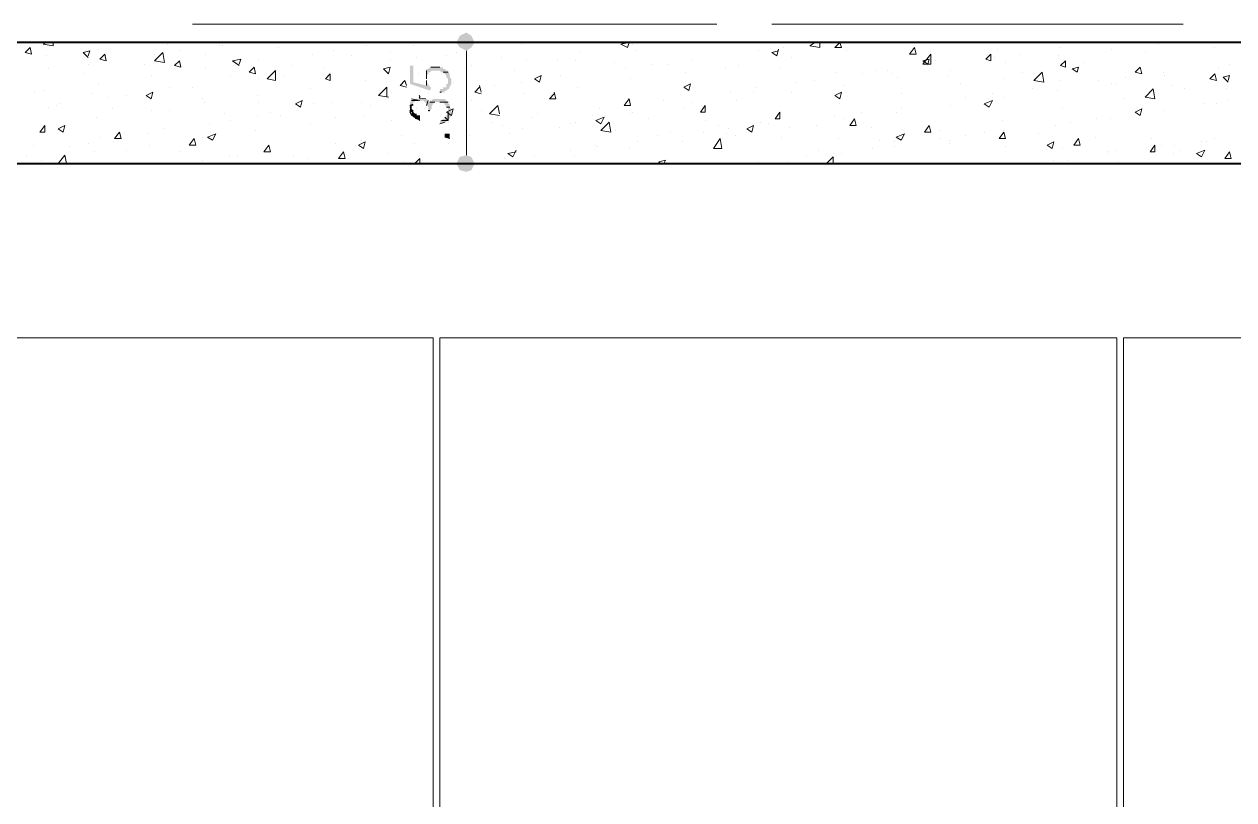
# Model space of a CAD drawing. Header units: millimetres. Extents: x 182 to 575, y -105 to 95.
# Drawn here: x 367.82 to 371.292, y 6.398 to 8.625 of the extents above; entities that cross this region are included whole.
import ezdxf

# ---------------------------------------------------------------- set-up
doc = ezdxf.new("R2010")
doc.units = ezdxf.units.MM
doc.header["$MEASUREMENT"] = 0
doc.layers.add('PDF_Geometry', color=7, linetype='Continuous')
doc.layers.add('PDF_Solid Fills', color=7, linetype='Continuous')

msp = doc.modelspace()

# ---------------------------------------------------------------- hatches: boundary and pattern name
at = {"layer": 'PDF_Solid Fills', "transparency": 33554559}
for points in [[(369.0702383464769, 8.557870237657), (369.0892851983289, 8.548346798503559), (369.1035719443606, 8.557870237657), (369.1130953570589, 8.572156983688757), (369.1035719443606, 8.591203835540597), (369.0892851983289, 8.600727248238996), (369.0702383464769, 8.591203835540597), (369.0607116798103, 8.572156983688757)], [(368.9797609919796, 8.386442168873913), (368.9797609919796, 8.372155422842184), (368.9845243253129, 8.372155422842184), (368.9845243253129, 8.376918756175513), (368.9892844046781, 8.381682089508843), (368.9892844046781, 8.389615211364685), (368.9940477380113, 8.395965608027353), (368.9940477380113, 8.399141501778786), (368.9988078438315, 8.40072891490567), (369.0226180025616, 8.40072891490567), (369.027381335895, 8.395965608027353), (369.027381335895, 8.39120550220727), (369.03214141526, 8.39120550220727), (369.03214141526, 8.386442168873913), (369.0369047485933, 8.381682089508843), (369.0369047485933, 8.367395343477085), (369.03214141526, 8.362632010143756), (369.03214141526, 8.357871904323673), (369.027381335895, 8.357871904323673), (369.027381335895, 8.353108597445356), (369.0226180025616, 8.353108597445356), (369.0178546692282, 8.348348491625245), (369.0130945898633, 8.348348491625245), (369.0130945898633, 8.338825078926817), (369.0226180025616, 8.338825078926817), (369.025793919834, 8.341998826639895), (369.03214141526, 8.343585158291916), (369.03214141526, 8.3464432884862), (369.0369047485933, 8.348348491625245), (369.0464281612917, 8.362632010143756), (369.0464281612917, 8.381682089508843), (369.0416648544135, 8.386442168873913), (369.0416648544135, 8.395965608027353), (369.0369047485933, 8.395965608027353), (369.0369047485933, 8.40072891490567), (369.03214141526, 8.405489020725781), (369.027381335895, 8.41025235405911), (368.9940477380113, 8.41025235405911), (368.9892844046781, 8.405489020725781), (368.9845243253129, 8.405489020725781), (368.9845243253129, 8.40072891490567), (368.9797609919796, 8.40072891490567), (368.9797609919796, 8.405489020725781), (368.9749976586463, 8.41025235405911), (368.9321406480643, 8.41025235405911), (368.9321406480643, 8.405489020725781), (368.9273805422441, 8.40072891490567), (368.9273805422441, 8.39120550220727), (368.9369039813976, 8.395965608027353), (368.9369039813976, 8.40072891490567), (368.9416640607626, 8.40072891490567), (368.9416640607626, 8.405489020725781), (368.9654742459478, 8.405489020725781), (368.9702375792812, 8.40072891490567), (368.9749976586463, 8.395965608027353), (368.9749976586463, 8.39120550220727)], [(368.9321406480643, 8.362632010143756), (368.9369039813976, 8.357871904323673), (368.9416640607626, 8.355491864641124), (368.9416640607626, 8.353108597445356), (368.9559508067944, 8.348348491625245), (368.9559508067944, 8.362632010143756), (368.9464273940961, 8.362632010143756), (368.9464273940961, 8.367395343477085), (368.9416640607626, 8.367395343477085), (368.9369039813976, 8.372155422842184), (368.9369039813976, 8.376918756175513), (368.9321406480643, 8.381682089508843), (368.9321406480643, 8.367395343477085), (368.9305539461243, 8.368982036598794), (368.9273805422441, 8.381682089508843), (368.9273805422441, 8.372155422842184)], [(369.027381335895, 8.30072814770989), (369.0416648544135, 8.295964814376589), (369.0416648544135, 8.310251560408318), (369.027381335895, 8.310251560408318)], [(369.0702383464769, 8.205490713847468), (369.0892851983289, 8.200727380514138), (369.1035719443606, 8.205490713847468), (369.1130953570589, 8.224537539244295), (369.1035719443606, 8.243584391096135), (369.0892851983289, 8.248347724429465), (369.0702383464769, 8.243584391096135), (369.0607116798103, 8.224537539244295)]]:
    msp.add_hatch(color=256, dxfattribs=at).paths.add_polyline_path(points)
h = msp.add_hatch(color=256, dxfattribs=at)
h.paths.add_polyline_path([(368.9797609919796, 8.453109364641136), (368.9749976586463, 8.457872697974437), (368.9749976586463, 8.448346031307779), (368.9369039813976, 8.457872697974437), (368.9369039813976, 8.505489787921533), (368.9273805422441, 8.505489787921533), (368.9273805422441, 8.453109364641136), (368.9845243253129, 8.43406251278924), (368.9892844046781, 8.443585951942708), (368.9845243253129, 8.443585951942708), (368.9845243253129, 8.448346031307779), (368.9797609919796, 8.448346031307779)])
h.paths.add_polyline_path([(369.0130945898633, 8.429299179455938), (369.027381335895, 8.429299179455938), (369.027381335895, 8.43287208634095), (369.03214141526, 8.43406251278924), (369.0369047485933, 8.438822618609379), (369.0416648544135, 8.443585951942708), (369.0416648544135, 8.445963590558165), (369.0464281612917, 8.453109364641136), (369.0464281612917, 8.467396110672865), (369.0416648544135, 8.472156216492976), (369.0416648544135, 8.481679629191376), (369.0369047485933, 8.486442962524706), (369.0369047485933, 8.491203041889804), (369.03214141526, 8.491203041889804), (369.027381335895, 8.495966375223134), (369.0226180025616, 8.495966375223134), (369.0226180025616, 8.500729708556463), (368.9845243253129, 8.500729708556463), (368.9797609919796, 8.495966375223134), (368.9749976586463, 8.495966375223134), (368.9749976586463, 8.476919523371294), (368.9797609919796, 8.481679629191376), (368.9797609919796, 8.486442962524706), (368.9845243253129, 8.486442962524706), (368.9892844046781, 8.491203041889804), (369.0130945898633, 8.491203041889804), (369.0178546692282, 8.486442962524706), (369.0226180025616, 8.486442962524706), (369.027381335895, 8.481679629191376), (369.03214141526, 8.476919523371294), (369.03214141526, 8.472156216492976), (369.0369047485933, 8.467396110672865), (369.0369047485933, 8.453109364641136), (369.03214141526, 8.453109364641136), (369.03214141526, 8.443585951942708), (369.0226180025616, 8.443585951942708), (369.0226180025616, 8.438822618609379), (369.0130945898633, 8.438822618609379)])
h = msp.add_hatch(color=256, dxfattribs=at)
h.paths.add_polyline_path([(368.9654742459478, 8.472156216492976), (368.9654742459478, 8.467396110672865), (368.9654742459478, 8.472156216492976)], flags=0)
h.paths.add_polyline_path([(368.9654742459478, 8.462632777339536), (368.9654742459478, 8.476919523371294), (368.9654742459478, 8.462632777339536)], flags=0)
h.paths.add_polyline_path([(368.9702375792812, 8.481679629191376), (368.9702375792812, 8.457872697974437), (368.9702375792812, 8.481679629191376)], flags=0)
h.paths.add_polyline_path([(368.9702375792812, 8.457872697974437), (368.9702375792812, 8.481679629191376), (368.9702375792812, 8.457872697974437)], flags=0)
h = msp.add_hatch(color=256, dxfattribs=at)
h.paths.add_polyline_path([(368.9797609919796, 8.495966375223134), (369.027381335895, 8.495966375223134), (368.9797609919796, 8.495966375223134)], flags=0)
h.paths.add_polyline_path([(369.027381335895, 8.495966375223134), (368.9797609919796, 8.495966375223134), (369.027381335895, 8.495966375223134)], flags=0)
h.paths.add_polyline_path([(368.9749976586463, 8.495966375223134), (369.03214141526, 8.491203041889804), (368.9749976586463, 8.495966375223134)], flags=0)

# ---------------------------------------------------------------- linework, layer by layer
at = {"layer": 'PDF_Geometry', "lineweight": 13}
for points in [[(369.8083309919797, 8.624537406969154), (368.3035689549425, 8.624537406969154)], [(369.9654755422442, 8.624537406969154), (371.1464282935668, 8.624537406969154)], [(369.0892851983289, 8.248347724429465), (369.0892851983289, 8.27215788315965), (369.0892851983289, 8.524536639773402), (369.0892851983289, 8.548346798503559)], [(368.9749976586463, 8.476919523371294), (368.9749976586463, 8.491203041889804), (368.9749976586463, 8.476919523371294)], [(369.0011894972706, 8.500729708556463), (368.9988094443606, 8.500729708556463), (369.0035711639372, 8.500729708556463), (368.9869043649954, 8.500729708556463)], [(369.0130945898633, 8.500729708556463), (368.9892844046781, 8.500729708556463), (369.0130945898633, 8.500729708556463)], [(368.9940477380113, 8.500729708556463), (369.0083312565298, 8.500729708556463), (368.9940477380113, 8.500729708556463)], [(369.0226180025616, 8.486442962524706), (369.0369047485933, 8.486442962524706), (369.0226180025616, 8.486442962524706)], [(369.0369047485933, 8.486442962524706), (369.0226180025616, 8.486442962524706), (369.0369047485933, 8.486442962524706)], [(368.9559508067944, 8.405489020725781), (368.9321406480643, 8.41025235405911), (368.9559508067944, 8.405489020725781)], [(368.9321406480643, 8.405489020725781), (368.9511907274293, 8.405489020725781), (368.9321406480643, 8.405489020725781)], [(368.953570767112, 8.41977576675751), (368.9559524337785, 8.41739410009086), (368.9559508200219, 8.41501243342421), (368.9559508200219, 8.41501243342421), (368.9535707803394, 8.412632393741632), (368.9726176189637, 8.41025235405911)], [(368.9749976586463, 8.39120550220727), (368.9797609919796, 8.405489020725781), (368.9749976586463, 8.39120550220727)], [(368.9273805422441, 8.39120550220727), (368.9321406480643, 8.39120550220727), (368.9273805422441, 8.39120550220727)], [(368.9321406480643, 8.386442168873913), (368.9273805422441, 8.386442168873913), (368.9321406480643, 8.386442168873913)], [(368.9845243253129, 8.376918756175513), (368.9797609919796, 8.376918756175513), (368.9845243253129, 8.376918756175513)], [(369.0369047485933, 8.40072891490567), (369.0130945898633, 8.40072891490567), (369.0369047485933, 8.40072891490567)], [(369.0130945898633, 8.40072891490567), (369.0369047485933, 8.40072891490567), (369.0130945898633, 8.40072891490567)], [(369.03214141526, 8.386442168873913), (369.0416648544135, 8.386442168873913), (369.03214141526, 8.386442168873913)], [(369.0369047485933, 8.348348491625245), (369.0178546692282, 8.348348491625245), (369.0369047485933, 8.348348491625245)], [(369.0416648544135, 8.295964814376589), (369.027381335895, 8.30072814770989), (369.0416648544135, 8.295964814376589)], [(364.8702380819267, 8.224537539244295), (377.3178576586463, 8.224537539244295)]]:
    msp.add_lwpolyline(points, dxfattribs=at)
at = {"layer": 'PDF_Geometry', "lineweight": 40}
for points in [[(377.1178560977997, 8.224537539244295), (377.5702364152601, 8.224537539244295), (377.5702364152601, 8.572156983688757), (364.8464279231966, 8.572156983688757), (364.4702382142018, 8.572156983688757), (364.4702382142018, 8.224537539244295), (364.8464279231966, 8.224537539244295), (364.9178551983288, 8.224537539244295)], [(365.6464276586462, 8.224537539244295), (376.3940469708156, 8.224537539244295)]]:
    msp.add_lwpolyline(points, dxfattribs=at)
at = {"layer": 'PDF_Geometry', "lineweight": 0}
for points in [[(367.8369051454188, 8.557870237657), (367.8416652247838, 8.53882338580513), (367.822618399387, 8.54358671913846)], [(368.2226182671118, 8.515013227074974), (368.1940480025617, 8.51977653395329), (368.2178549337785, 8.54358671913846)], [(369.5559522353659, 8.572156983688757), (369.5511889020325, 8.557870237657), (369.5321420766356, 8.567393650355399)], [(370.1607137697574, 8.572156983688757), (370.1654738491225, 8.557870237657), (370.1464269972706, 8.557870237657)], [(370.3749988226674, 8.557870237657), (370.3797621560008, 8.53882338580513), (370.3607120766357, 8.53882338580513)], [(368.0511901983288, 8.53882338580513), (368.055950304149, 8.51977653395329), (368.0369034522971, 8.524536639773402)], [(368.2654752776939, 8.51977653395329), (368.2702386110273, 8.500729708556463), (368.2511885316621, 8.505489787921533)], [(370.4226191665828, 8.510253121254891), (370.3988090078526, 8.510253121254891), (370.4226191665828, 8.53882338580513)], [(370.4178558332495, 8.524536639773402), (370.4130957538844, 8.510253121254891), (370.3988090078526, 8.51977653395329)], [(370.5940472089108, 8.53882338580513), (370.5940472089108, 8.51977653395329), (370.579760462879, 8.524536639773402)], [(370.8083322882759, 8.51977653395329), (370.8083322882759, 8.500729708556463), (370.7940455422441, 8.505489787921533)], [(368.4797603306039, 8.500729708556463), (368.4845236639374, 8.481679629191376), (368.4654735845721, 8.486442962524706)], [(368.5416641930377, 8.462632777339536), (368.5178572618208, 8.467396110672865), (368.5416641930377, 8.491203041889804)], [(368.6988087433023, 8.481679629191376), (368.6988087433023, 8.462632777339536), (368.6845219972706, 8.467396110672865)], [(368.8702367856305, 8.500729708556463), (368.8654767062653, 8.481679629191376), (368.8511899602336, 8.495966375223134)], [(369.3035702512389, 8.476919523371294), (369.2988069179055, 8.457872697974437), (369.284523399387, 8.467396110672865)], [(370.7464284258421, 8.457872697974437), (370.7178549337785, 8.462632777339536), (370.7416650925087, 8.486442962524706)], [(370.8464259655245, 8.500729708556463), (370.8416658861595, 8.486442962524706), (370.8273791401278, 8.495966375223134)], [(371.022617367641, 8.500729708556463), (371.0273806745192, 8.481679629191376), (371.0083338491224, 8.486442962524706)], [(371.236902420551, 8.481679629191376), (371.2416657538844, 8.462632777339536), (371.2226189020325, 8.467396110672865)], [(369.732140383514, 8.453109364641136), (369.7273803041489, 8.43406251278924), (369.7130935581172, 8.443585951942708)], [(371.065474378223, 8.41025235405911), (371.0369041136728, 8.41501243342421), (371.0607142724029, 8.438822618609379)], [(368.1892846692283, 8.429299179455938), (368.1845213358949, 8.41025235405911), (368.1702378173763, 8.41977576675751)], [(368.6178548015034, 8.405489020725781), (368.6130947221384, 8.386442168873913), (368.5988079496516, 8.395965608027353)], [(369.5559522353659, 8.41025235405911), (369.5607123411859, 8.39120550220727), (369.5416654893342, 8.39120550220727)], [(370.1654738491225, 8.429299179455938), (370.1607137697574, 8.41025235405911), (370.1464269972706, 8.41977576675751)], [(370.5988073147309, 8.405489020725781), (370.5892839020325, 8.386442168873913), (370.5750003835141, 8.395965608027353)], [(369.0511882671119, 8.381682089508843), (369.0464281612917, 8.362632010143756), (369.03214141526, 8.372155422842184)], [(369.774997394096, 8.39120550220727), (369.774997394096, 8.372155422842184), (369.7607138755775, 8.372155422842184)], [(369.9892857009743, 8.372155422842184), (369.9892857009743, 8.353108597445356), (369.9749989549425, 8.353108597445356)], [(371.0273806745192, 8.381682089508843), (371.022617367641, 8.362632010143756), (371.0083338491224, 8.372155422842184)], [(367.8797621560008, 8.334061745593516), (367.8797621560008, 8.315014893741619), (367.865475409969, 8.315014893741619)], [(367.9369026851012, 8.334061745593516), (367.9321425792812, 8.315014893741619), (367.9178558332495, 8.324538332895088)], [(369.4845217327203, 8.357871904323673), (369.474998320022, 8.338825078926817), (369.4607148015034, 8.348348491625245)], [(369.5035718120855, 8.315014893741619), (369.474998320022, 8.319774999561758), (369.498808478752, 8.343585158291916)], [(369.9130950925087, 8.334061745593516), (369.9083317591753, 8.315014893741619), (369.8940450131436, 8.324538332895088)], [(370.2035707803394, 8.353108597445356), (370.2083308597045, 8.334061745593516), (370.1892840343077, 8.334061745593516)], [(370.4178558332495, 8.334061745593516), (370.4226191665828, 8.315014893741619), (370.4035690872178, 8.315014893741619)], [(368.0940472089108, 8.315014893741619), (368.0988073147309, 8.295964814376589), (368.079760462879, 8.295964814376589)], [(368.3702361507097, 8.310251560408318), (368.3607127115563, 8.29120473501149), (368.3464259655245, 8.30072814770989)], [(370.3464285581172, 8.310251560408318), (370.3369051454188, 8.29120473501149), (370.322618399387, 8.30072814770989)], [(370.6321409126144, 8.315014893741619), (370.6369042459479, 8.295964814376589), (370.6178573940959, 8.295964814376589)], [(368.3083322882759, 8.295964814376589), (368.3130956216092, 8.276917988979733), (368.2940455422441, 8.276917988979733)], [(368.522617367641, 8.276917988979733), (368.5273806745192, 8.257871137127893), (368.5083338491224, 8.257871137127893)], [(368.7988095104981, 8.286441401678161), (368.7940461771648, 8.267394549826292), (368.779759431133, 8.276917988979733)], [(369.8226177380114, 8.267394549826292), (369.7988075792812, 8.267394549826292), (369.8178576586463, 8.295964814376589)], [(370.7749986903923, 8.286441401678161), (370.7702386110273, 8.267394549826292), (370.7559518649955, 8.276917988979733)], [(370.8464259655245, 8.295964814376589), (370.8511892988579, 8.276917988979733), (370.832142447006, 8.276917988979733)], [(371.065474378223, 8.276917988979733), (371.065474378223, 8.257871137127893), (371.0511908597045, 8.257871137127893)], [(371.2083321560008, 8.262634470461222), (371.1988087433023, 8.243584391096135), (371.1845219972706, 8.253107803794563)], [(368.736902420551, 8.257871137127893), (368.7416657538844, 8.238824285276053), (368.7226189020325, 8.238824285276053)], [(371.279759431133, 8.257871137127893), (371.2845227644664, 8.238824285276053), (371.2654759126144, 8.238824285276053)]]:
    msp.add_lwpolyline(points, close=True, dxfattribs=at)
for points in [[(367.9035690872178, 8.572156983688757), (367.9035690872178, 8.562633570990329), (367.8749988226674, 8.567393650355399), (367.8845222353658, 8.572156983688757)], [(368.0035698544134, 8.529299973106731), (367.9892831083816, 8.54358671913846), (368.0083331877469, 8.548346798503559), (368.0035698544134, 8.534060052471801)], [(368.032143372932, 8.55311013183686), (368.032143372932, 8.55311013183686)], [(368.2321416798103, 8.567393650355399), (368.2321416798103, 8.567393650355399)], [(368.2702386110273, 8.548346798503559), (368.2702386110273, 8.548346798503559)], [(368.3797595634082, 8.562633570990329), (368.3797595634082, 8.562633570990329)], [(368.3892862300748, 8.562633570990329), (368.3892862300748, 8.562633570990329)], [(368.5130939284876, 8.572156983688757), (368.5130939284876, 8.572156983688757)], [(368.5511908597045, 8.557870237657), (368.5511908597045, 8.557870237657)], [(368.7083321560008, 8.548346798503559), (368.7083321560008, 8.548346798503559)], [(368.8035696163183, 8.562633570990329), (368.8035696163183, 8.562633570990329)], [(368.8702367856305, 8.54358671913846), (368.8702367856305, 8.54358671913846)], [(368.9369039813976, 8.562633570990329), (368.9369039813976, 8.562633570990329)], [(369.0607116798103, 8.54358671913846), (369.0607116798103, 8.54358671913846)], [(369.2464264946251, 8.567393650355399), (369.2464264946251, 8.567393650355399)], [(369.413094457588, 8.54358671913846), (369.413094457588, 8.54358671913846)], [(369.5654756745193, 8.567393650355399), (369.5654756745193, 8.567393650355399)], [(369.5749990872176, 8.548346798503559), (369.5749990872176, 8.548346798503559)], [(369.9273786110273, 8.548346798503559), (369.9273786110273, 8.548346798503559)], [(369.9845223676409, 8.55311013183686), (369.979762288276, 8.534060052471801), (369.9654755422442, 8.54358671913846), (369.9845223676409, 8.548346798503559)], [(369.9988091136727, 8.557870237657), (369.9988091136727, 8.557870237657)], [(370.1035699866885, 8.572156983688757), (370.1035699866885, 8.557870237657), (370.0749997221383, 8.562633570990329), (370.0892832406568, 8.572156983688757)], [(370.1797605951542, 8.548346798503559), (370.1797605951542, 8.548346798503559)], [(370.3273784787521, 8.572156983688757), (370.3273784787521, 8.572156983688757)], [(370.6130940607627, 8.55311013183686), (370.6130940607627, 8.55311013183686)], [(370.7940455422441, 8.557870237657), (370.7940455422441, 8.557870237657)], [(370.9130931612917, 8.572156983688757), (370.9130931612917, 8.572156983688757)], [(370.9416666533552, 8.55311013183686), (370.9416666533552, 8.55311013183686)], [(371.0369041136728, 8.54358671913846), (371.0369041136728, 8.54358671913846)], [(371.0749977909214, 8.567393650355399), (371.0749977909214, 8.567393650355399)], [(371.236902420551, 8.557870237657), (371.236902420551, 8.557870237657)], [(367.8845222353658, 8.534060052471801), (367.8845222353658, 8.534060052471801)], [(368.0035698544134, 8.510253121254891), (368.0035698544134, 8.510253121254891)], [(368.1654745104981, 8.510253121254891), (368.1654745104981, 8.510253121254891)], [(368.1940480025617, 8.53882338580513), (368.1940480025617, 8.53882338580513)], [(368.3416658861595, 8.53882338580513), (368.3416658861595, 8.53882338580513)], [(368.4369033200219, 8.505489787921533), (368.4178564946251, 8.51977653395329), (368.4416666533552, 8.524536639773402), (368.4369033200219, 8.510253121254891)], [(368.4940471030907, 8.51977653395329), (368.4940471030907, 8.51977653395329)], [(368.5892845369532, 8.505489787921533), (368.5892845369532, 8.505489787921533)], [(368.6464282935668, 8.53882338580513), (368.6464282935668, 8.53882338580513)], [(368.7607126057362, 8.534060052471801), (368.7607126057362, 8.534060052471801)], [(368.8702367856305, 8.51977653395329), (368.8702367856305, 8.51977653395329)], [(368.9464273940961, 8.529299973106731), (368.9464273940961, 8.529299973106731)], [(369.03214141526, 8.534060052471801), (369.03214141526, 8.534060052471801)], [(369.1035719443606, 8.505489787921533), (369.1035719443606, 8.505489787921533)], [(369.1892859655245, 8.529299973106731), (369.1892859655245, 8.529299973106731)], [(369.2607132406569, 8.524536639773402), (369.2607132406569, 8.524536639773402)], [(369.3511905951542, 8.524536639773402), (369.3511905951542, 8.524536639773402)], [(369.4035710184346, 8.51977653395329), (369.4035710184346, 8.51977653395329)], [(369.5130952247838, 8.515013227074974), (369.5130952247838, 8.515013227074974)], [(369.6226194311331, 8.510253121254891), (369.6226194311331, 8.510253121254891)], [(369.6702365210801, 8.510253121254891), (369.6702365210801, 8.510253121254891)], [(369.7369037168473, 8.524536639773402), (369.7369037168473, 8.524536639773402)], [(369.8702380819267, 8.505489787921533), (369.8702380819267, 8.505489787921533)], [(370.0226192988579, 8.529299973106731), (370.0226192988579, 8.529299973106731)], [(370.4130957538844, 8.505489787921533), (370.4130957538844, 8.505489787921533)], [(370.4369026851012, 8.51977653395329), (370.4369026851012, 8.51977653395329)], [(370.6035706480642, 8.529299973106731), (370.6035706480642, 8.529299973106731)], [(370.6369042459479, 8.515013227074974), (370.6369042459479, 8.515013227074974)], [(370.6797612565299, 8.53882338580513), (370.6797612565299, 8.53882338580513)], [(370.7892854364241, 8.534060052471801), (370.7892854364241, 8.534060052471801)], [(370.8607127115563, 8.515013227074974), (370.8607127115563, 8.515013227074974)], [(371.279759431133, 8.510253121254891), (371.279759431133, 8.510253121254891)], [(367.8892855686992, 8.495966375223134), (367.8892855686992, 8.495966375223134)], [(367.9892831083816, 8.481679629191376), (367.9892831083816, 8.481679629191376)], [(368.1845213358949, 8.476919523371294), (368.1845213358949, 8.476919523371294)], [(368.3416658861595, 8.500729708556463), (368.3416658861595, 8.500729708556463)], [(368.4130931612917, 8.476919523371294), (368.4130931612917, 8.476919523371294)], [(368.565474378223, 8.476919523371294), (368.565474378223, 8.476919523371294)], [(368.6797618914505, 8.495966375223134), (368.6797618914505, 8.495966375223134)], [(368.9511907274293, 8.481679629191376), (368.9511907274293, 8.481679629191376)], [(369.2273796427733, 8.491203041889804), (369.2273796427733, 8.491203041889804)], [(369.3607140078526, 8.476919523371294), (369.3607140078526, 8.476919523371294)], [(369.5464288226674, 8.500729708556463), (369.5464288226674, 8.500729708556463)], [(369.7178568649954, 8.486442962524706), (369.7178568649954, 8.486442962524706)], [(369.8321411771648, 8.500729708556463), (369.8321411771648, 8.500729708556463)], [(369.9892857009743, 8.495966375223134), (369.9892857009743, 8.495966375223134)], [(370.151190330604, 8.486442962524706), (370.151190330604, 8.486442962524706)], [(370.2273809390696, 8.481679629191376), (370.2273809390696, 8.481679629191376)], [(370.2654746163182, 8.491203041889804), (370.2654746163182, 8.491203041889804)], [(370.2988082142019, 8.491203041889804), (370.2988082142019, 8.491203041889804)], [(370.3130949602336, 8.481679629191376), (370.3130949602336, 8.481679629191376)], [(370.3273784787521, 8.472156216492976), (370.3273784787521, 8.472156216492976)], [(370.470236282985, 8.476919523371294), (370.470236282985, 8.476919523371294)], [(370.4797596956834, 8.491203041889804), (370.4797596956834, 8.491203041889804)], [(370.6845213358949, 8.486442962524706), (370.6845213358949, 8.486442962524706)], [(370.9797603306039, 8.472156216492976), (370.9797603306039, 8.472156216492976)], [(371.0892845369532, 8.486442962524706), (371.0892845369532, 8.486442962524706)], [(371.0940478702864, 8.476919523371294), (371.0940478702864, 8.476919523371294)], [(371.2464290872177, 8.495966375223134), (371.2464290872177, 8.495966375223134)], [(371.274999351768, 8.457872697974437), (371.2607126057362, 8.472156216492976), (371.279759431133, 8.476919523371294), (371.274999351768, 8.462632777339536)], [(368.032143372932, 8.453109364641136), (368.032143372932, 8.453109364641136)], [(368.2369050131435, 8.443585951942708), (368.2369050131435, 8.443585951942708)], [(368.3035689549425, 8.443585951942708), (368.3035689549425, 8.443585951942708)], [(368.4940471030907, 8.467396110672865), (368.4940471030907, 8.467396110672865)], [(368.6416649866886, 8.438822618609379), (368.6416649866886, 8.438822618609379)], [(368.7988095104981, 8.462632777339536), (368.7988095104981, 8.462632777339536)], [(368.8654767062653, 8.41501243342421), (368.8369031877468, 8.41977576675751), (368.860713372932, 8.443585951942708), (368.860713372932, 8.41501243342421)], [(368.9178571295457, 8.443585951942708), (368.8988070501806, 8.448346031307779), (368.9130937962124, 8.462632777339536), (368.9178571295457, 8.448346031307779)], [(369.0511882671119, 8.457872697974437), (369.0511882671119, 8.457872697974437)], [(369.1321422089109, 8.42453910009084), (369.1130953570589, 8.429299179455938), (369.1273788755775, 8.443585951942708)], [(369.1321422089109, 8.429299179455938), (369.1273788755775, 8.448346031307779)], [(369.1702358861595, 8.448346031307779), (369.1702358861595, 8.448346031307779)], [(369.2464264946251, 8.457872697974437), (369.2464264946251, 8.457872697974437)], [(369.4083311242548, 8.443585951942708), (369.4083311242548, 8.443585951942708)], [(369.5607123411859, 8.467396110672865), (369.5607123411859, 8.467396110672865)], [(369.9226185316621, 8.443585951942708), (369.9226185316621, 8.443585951942708)], [(370.0369028173764, 8.457872697974437), (370.0369028173764, 8.457872697974437)], [(370.0892832406568, 8.462632777339536), (370.0892832406568, 8.462632777339536)], [(370.1750005157892, 8.448346031307779), (370.1750005157892, 8.448346031307779)], [(370.5083331877469, 8.453109364641136), (370.5083331877469, 8.453109364641136)], [(370.6321409126144, 8.467396110672865), (370.6321409126144, 8.467396110672865)], [(370.7130948279585, 8.438822618609379), (370.7130948279585, 8.438822618609379)], [(370.7940455422441, 8.462632777339536), (370.7940455422441, 8.462632777339536)], [(370.9035697485933, 8.462632777339536), (370.9035697485933, 8.462632777339536)], [(370.9416666533552, 8.453109364641136), (370.9416666533552, 8.453109364641136)], [(370.9511900660536, 8.453109364641136), (370.9511900660536, 8.453109364641136)], [(371.1130947221384, 8.448346031307779), (371.1130947221384, 8.448346031307779)], [(371.151188399387, 8.438822618609379), (371.151188399387, 8.438822618609379)], [(371.2702360184346, 8.438822618609379), (371.2702360184346, 8.438822618609379)], [(367.8511886639374, 8.429299179455938), (367.8511886639374, 8.429299179455938)], [(367.8797621560008, 8.43406251278924), (367.8797621560008, 8.43406251278924)], [(368.0130932935668, 8.42453910009084), (368.0130932935668, 8.42453910009084)], [(368.0607136374823, 8.41501243342421), (368.0607136374823, 8.41501243342421)], [(368.1130940607627, 8.41977576675751), (368.1130940607627, 8.41977576675751)], [(368.1702378173763, 8.41501243342421), (368.1702378173763, 8.41501243342421)], [(368.1892846692283, 8.429299179455938), (368.1892846692283, 8.429299179455938)], [(368.332142447006, 8.41025235405911), (368.332142447006, 8.41025235405911)], [(368.4892837697573, 8.41977576675751), (368.4892837697573, 8.41977576675751)], [(368.8654767062653, 8.41025235405911), (368.8654767062653, 8.41025235405911)], [(368.8750001189637, 8.429299179455938), (368.8750001189637, 8.429299179455938)], [(368.9797609919796, 8.42453910009084), (368.9797609919796, 8.42453910009084)], [(369.1035719443606, 8.405489020725781), (369.1035719443606, 8.405489020725781)], [(369.2559499073235, 8.42453910009084), (369.2559499073235, 8.42453910009084)], [(369.3416671824558, 8.429299179455938), (369.346427261821, 8.41025235405911), (369.3273804364241, 8.41025235405911), (369.3416671824558, 8.42453910009084)], [(369.6559497750484, 8.405489020725781), (369.6559497750484, 8.405489020725781)], [(369.8464279231965, 8.429299179455938), (369.8464279231965, 8.429299179455938)], [(369.8654747485933, 8.405489020725781), (369.8654747485933, 8.405489020725781)], [(369.9130950925087, 8.429299179455938), (369.9130950925087, 8.429299179455938)], [(370.0226192988579, 8.429299179455938), (370.0226192988579, 8.429299179455938)], [(370.3369051454188, 8.42453910009084), (370.3369051454188, 8.42453910009084)], [(370.5226167062654, 8.41501243342421), (370.5226167062654, 8.41501243342421)], [(370.5988073147309, 8.42453910009084), (370.5988073147309, 8.42453910009084)], [(370.6321409126144, 8.41501243342421), (370.6321409126144, 8.41501243342421)], [(370.7845221295457, 8.43406251278924), (370.7845221295457, 8.43406251278924)], [(370.9750002512388, 8.41025235405911), (370.9750002512388, 8.41025235405911)], [(371.274999351768, 8.405489020725781), (371.274999351768, 8.405489020725781)], [(367.8892855686992, 8.386442168873913), (367.8892855686992, 8.386442168873913)], [(367.9130957538844, 8.39120550220727), (367.9130957538844, 8.39120550220727)], [(367.9226191665828, 8.395965608027353), (367.9226191665828, 8.395965608027353)], [(368.0750003835141, 8.381682089508843), (368.0750003835141, 8.381682089508843)], [(368.1845213358949, 8.376918756175513), (368.1845213358949, 8.376918756175513)], [(368.2369050131435, 8.376918756175513), (368.2369050131435, 8.376918756175513)], [(368.3369025528261, 8.40072891490567), (368.3369025528261, 8.40072891490567)], [(368.39404630944, 8.367395343477085), (368.39404630944, 8.367395343477085)], [(368.4940471030907, 8.40072891490567), (368.4940471030907, 8.40072891490567)], [(368.5273806745192, 8.372155422842184), (368.5273806745192, 8.372155422842184)], [(368.6035712829849, 8.376918756175513), (368.6035712829849, 8.376918756175513)], [(368.651188399387, 8.395965608027353), (368.651188399387, 8.395965608027353)], [(368.7035688226674, 8.40072891490567), (368.7035688226674, 8.40072891490567)], [(368.7892860977997, 8.40072891490567), (368.7892860977997, 8.40072891490567)], [(368.8130930290166, 8.39120550220727), (368.8130930290166, 8.39120550220727)], [(368.9464273940961, 8.381682089508843), (368.9464273940961, 8.381682089508843)], [(368.9702375792812, 8.381682089508843), (368.9702375792812, 8.381682089508843)], [(369.1321422089109, 8.376918756175513), (369.1321422089109, 8.376918756175513)], [(369.1845226321913, 8.362632010143756), (369.155952367641, 8.367395343477085), (369.1797592988579, 8.39120550220727), (369.1845226321913, 8.367395343477085)], [(369.2940468385405, 8.367395343477085), (369.2940468385405, 8.367395343477085)], [(369.4702382142018, 8.381682089508843), (369.4702382142018, 8.381682089508843)], [(369.5416654893342, 8.39120550220727), (369.5416654893342, 8.39120550220727)], [(369.5607123411859, 8.367395343477085), (369.5607123411859, 8.367395343477085)], [(369.5654756745193, 8.372155422842184), (369.5654756745193, 8.372155422842184)], [(369.7130935581172, 8.386442168873913), (369.7130935581172, 8.386442168873913)], [(369.7369037168473, 8.40072891490567), (369.7369037168473, 8.40072891490567)], [(369.9845223676409, 8.367395343477085), (369.9845223676409, 8.367395343477085)], [(370.1607137697574, 8.395965608027353), (370.1607137697574, 8.395965608027353)], [(370.2226176057362, 8.372155422842184), (370.2226176057362, 8.372155422842184)], [(370.322618399387, 8.372155422842184), (370.322618399387, 8.372155422842184)], [(370.3369051454188, 8.386442168873913), (370.3369051454188, 8.386442168873913)], [(370.4797596956834, 8.39120550220727), (370.4797596956834, 8.39120550220727)], [(370.7988088755775, 8.381682089508843), (370.7988088755775, 8.381682089508843)], [(371.0130939284876, 8.367395343477085), (371.0130939284876, 8.367395343477085)], [(371.0892845369532, 8.376918756175513), (371.0892845369532, 8.376918756175513)], [(371.2035688226674, 8.395965608027353), (371.2035688226674, 8.395965608027353)], [(371.2416657538844, 8.395965608027353), (371.2416657538844, 8.395965608027353)], [(367.8749988226674, 8.334061745593516), (367.8749988226674, 8.334061745593516)], [(368.0273800395986, 8.357871904323673), (368.0273800395986, 8.357871904323673)], [(368.3511892988579, 8.338825078926817), (368.3511892988579, 8.338825078926817)], [(368.4130931612917, 8.348348491625245), (368.4130931612917, 8.348348491625245)], [(368.4892837697573, 8.362632010143756), (368.4892837697573, 8.362632010143756)], [(368.5559509390695, 8.362632010143756), (368.5559509390695, 8.362632010143756)], [(368.6416649866886, 8.338825078926817), (368.6416649866886, 8.338825078926817)], [(368.713095489334, 8.357871904323673), (368.713095489334, 8.357871904323673)], [(368.7940461771648, 8.362632010143756), (368.7940461771648, 8.362632010143756)], [(368.8750001189637, 8.348348491625245), (368.8750001189637, 8.348348491625245)], [(369.0369047485933, 8.343585158291916), (369.0369047485933, 8.343585158291916)], [(369.0892851983289, 8.334061745593516), (369.0892851983289, 8.334061745593516)], [(369.1654757803394, 8.343585158291916), (369.1654757803394, 8.343585158291916)], [(369.1940460448897, 8.334061745593516), (369.1940460448897, 8.334061745593516)], [(369.2797600925087, 8.357871904323673), (369.2797600925087, 8.357871904323673)], [(369.3892842724028, 8.338825078926817), (369.3892842724028, 8.338825078926817)], [(369.4035710184346, 8.343585158291916), (369.4035710184346, 8.343585158291916)], [(369.4511881348368, 8.362632010143756), (369.4511881348368, 8.362632010143756)], [(369.6130927644663, 8.353108597445356), (369.6130927644663, 8.353108597445356)], [(369.774997394096, 8.348348491625245), (369.774997394096, 8.348348491625245)], [(369.8130943253129, 8.334061745593516), (369.8130943253129, 8.334061745593516)], [(369.9321419443605, 8.343585158291916), (369.9321419443605, 8.343585158291916)], [(369.9559521030907, 8.338825078926817), (369.9559521030907, 8.338825078926817)], [(370.0940465739902, 8.334061745593516), (370.0940465739902, 8.334061745593516)], [(370.1464269972706, 8.362632010143756), (370.1464269972706, 8.362632010143756)], [(370.1702371824558, 8.353108597445356), (370.1702371824558, 8.353108597445356)], [(370.6273808067945, 8.348348491625245), (370.6273808067945, 8.348348491625245)], [(370.7797620237257, 8.334061745593516), (370.7797620237257, 8.334061745593516)], [(370.8226190343076, 8.343585158291916), (370.8226190343076, 8.343585158291916)], [(370.8988096427732, 8.353108597445356), (370.8988096427732, 8.353108597445356)], [(370.9369033200219, 8.353108597445356), (370.9369033200219, 8.353108597445356)], [(368.0369034522971, 8.30072814770989), (368.0369034522971, 8.30072814770989)], [(368.1083307274293, 8.310251560408318), (368.1083307274293, 8.310251560408318)], [(368.1749979231965, 8.310251560408318), (368.1749979231965, 8.310251560408318)], [(368.2226182671118, 8.324538332895088), (368.2226182671118, 8.324538332895088)], [(368.332142447006, 8.30072814770989), (368.332142447006, 8.30072814770989)], [(368.4845236639374, 8.319774999561758), (368.4845236639374, 8.319774999561758)], [(368.903570383514, 8.30549148104322), (368.903570383514, 8.30549148104322)], [(369.0988086110272, 8.30549148104322), (369.0988086110272, 8.30549148104322)], [(369.2130928967415, 8.310251560408318), (369.2130928967415, 8.310251560408318)], [(369.2511898279585, 8.324538332895088), (369.2511898279585, 8.324538332895088)], [(369.3559507009743, 8.329298412260158), (369.3559507009743, 8.329298412260158)], [(369.517855330604, 8.319774999561758), (369.517855330604, 8.319774999561758)], [(369.6369029496516, 8.30549148104322), (369.6369029496516, 8.30549148104322)], [(369.6749998544135, 8.315014893741619), (369.6749998544135, 8.315014893741619)], [(369.7702373147308, 8.315014893741619), (369.7702373147308, 8.315014893741619)], [(369.8369044840431, 8.310251560408318), (369.8369044840431, 8.310251560408318)], [(369.8416645898632, 8.324538332895088), (369.8416645898632, 8.324538332895088)], [(369.8607146692283, 8.30549148104322), (369.8607146692283, 8.30549148104322)], [(369.9940458067945, 8.30072814770989), (369.9940458067945, 8.30072814770989)], [(370.0178559655246, 8.329298412260158), (370.0178559655246, 8.329298412260158)], [(370.2511878702865, 8.329298412260158), (370.2511878702865, 8.329298412260158)], [(370.4130957538844, 8.319774999561758), (370.4130957538844, 8.319774999561758)], [(370.451189431133, 8.319774999561758), (370.451189431133, 8.319774999561758)], [(370.5226167062654, 8.30549148104322), (370.5226167062654, 8.30549148104322)], [(370.5750003835141, 8.315014893741619), (370.5750003835141, 8.315014893741619)], [(370.6273808067945, 8.315014893741619), (370.6273808067945, 8.315014893741619)], [(370.6321409126144, 8.319774999561758), (370.6321409126144, 8.319774999561758)], [(370.7321416798103, 8.310251560408318), (370.7321416798103, 8.310251560408318)], [(370.89404630944, 8.30072814770989), (370.89404630944, 8.30072814770989)], [(367.8464285581172, 8.276917988979733), (367.8464285581172, 8.276917988979733)], [(367.951189431133, 8.27215788315965), (367.951189431133, 8.27215788315965)], [(368.0035698544134, 8.28168129585805), (368.0035698544134, 8.28168129585805)], [(368.1130940607627, 8.262634470461222), (368.1130940607627, 8.262634470461222)], [(368.1797612565299, 8.276917988979733), (368.1797612565299, 8.276917988979733)], [(368.713095489334, 8.28168129585805), (368.713095489334, 8.28168129585805)], [(368.7892860977997, 8.29120473501149), (368.7892860977997, 8.29120473501149)], [(368.7892860977997, 8.262634470461222), (368.7892860977997, 8.262634470461222)], [(368.9416640607626, 8.28168129585805), (368.9416640607626, 8.28168129585805)], [(369.0369047485933, 8.28168129585805), (369.0369047485933, 8.28168129585805)], [(369.2321429761066, 8.262634470461222), (369.2226195634082, 8.243584391096135), (369.2083328173765, 8.253107803794563), (369.2321429761066, 8.257871137127893)], [(369.3892842724028, 8.262634470461222), (369.3892842724028, 8.262634470461222)], [(369.4607148015034, 8.276917988979733), (369.4607148015034, 8.276917988979733)], [(369.4654748808686, 8.27215788315965), (369.4654748808686, 8.27215788315965)], [(369.5559522353659, 8.267394549826292), (369.5559522353659, 8.267394549826292)], [(369.5797624205511, 8.286441401678161), (369.5797624205511, 8.286441401678161)], [(369.7083334522971, 8.286441401678161), (369.7083334522971, 8.286441401678161)], [(370.0988099073236, 8.262634470461222), (370.0988099073236, 8.262634470461222)], [(370.1559504364241, 8.295964814376589), (370.1559504364241, 8.295964814376589)], [(370.2559512036198, 8.267394549826292), (370.2559512036198, 8.267394549826292)], [(370.2749980554717, 8.29120473501149), (370.2749980554717, 8.29120473501149)], [(370.3178550660537, 8.286441401678161), (370.3178550660537, 8.286441401678161)], [(370.3178550660537, 8.27215788315965), (370.3178550660537, 8.27215788315965)], [(370.4464260977996, 8.295964814376589), (370.4464260977996, 8.295964814376589)], [(370.4749995898632, 8.29120473501149), (370.4749995898632, 8.29120473501149)], [(370.4749995898632, 8.28168129585805), (370.4749995898632, 8.28168129585805)], [(370.6369042459479, 8.27215788315965), (370.6369042459479, 8.27215788315965)], [(370.7988088755775, 8.267394549826292), (370.7988088755775, 8.267394549826292)], [(370.9559501718738, 8.262634470461222), (370.9559501718738, 8.262634470461222)], [(371.0559509390695, 8.295964814376589), (371.0559509390695, 8.295964814376589)], [(371.0845212036198, 8.276917988979733), (371.0845212036198, 8.276917988979733)], [(371.1226181348367, 8.276917988979733), (371.1226181348367, 8.276917988979733)], [(371.1369048808684, 8.262634470461222), (371.1369048808684, 8.262634470461222)], [(371.1988087433023, 8.286441401678161), (371.1988087433023, 8.286441401678161)], [(371.213095489334, 8.286441401678161), (371.213095489334, 8.286441401678161)], [(371.236902420551, 8.295964814376589), (371.236902420551, 8.295964814376589)], [(367.8273784787521, 8.248347724429465), (367.8273784787521, 8.248347724429465)], [(367.870235489334, 8.234060978397736), (367.870235489334, 8.234060978397736)], [(367.9226191665828, 8.224537539244295), (367.9178558332495, 8.224537539244295), (367.9369026851012, 8.248347724429465), (367.9416660184347, 8.224537539244295)], [(368.0226167062654, 8.257871137127893), (368.0226167062654, 8.257871137127893)], [(368.2702386110273, 8.257871137127893), (368.2702386110273, 8.257871137127893)], [(368.332142447006, 8.234060978397736), (368.332142447006, 8.234060978397736)], [(368.4083330554716, 8.243584391096135), (368.4083330554716, 8.243584391096135)], [(368.4321432406568, 8.248347724429465), (368.4321432406568, 8.248347724429465)], [(368.522617367641, 8.257871137127893), (368.522617367641, 8.257871137127893)], [(368.5940478702864, 8.243584391096135), (368.5940478702864, 8.243584391096135)], [(368.6369048808684, 8.238824285276053), (368.6369048808684, 8.238824285276053)], [(368.7511891665828, 8.238824285276053), (368.7511891665828, 8.238824285276053)], [(368.8654767062653, 8.253107803794563), (368.8654767062653, 8.253107803794563)], [(368.9130937962124, 8.229300872577625), (368.9130937962124, 8.229300872577625)], [(368.9416640607626, 8.224537539244295), (368.9559508067944, 8.238824285276053), (368.9559508067944, 8.224537539244295)], [(369.198809378223, 8.238824285276053), (369.198809378223, 8.238824285276053)], [(369.284523399387, 8.243584391096135), (369.284523399387, 8.243584391096135)], [(369.3988077115564, 8.243584391096135), (369.3988077115564, 8.243584391096135)], [(369.64642636235, 8.224537539244295), (369.6416662565298, 8.229300872577625), (369.6607131083817, 8.234060978397736), (369.6559497750484, 8.224537539244295)], [(369.9273786110273, 8.229300872577625), (369.9273786110273, 8.229300872577625)], [(370.0130926321913, 8.229300872577625), (370.0130926321913, 8.229300872577625)], [(370.0654763094399, 8.243584391096135), (370.0654763094399, 8.243584391096135)], [(370.1226168385405, 8.224537539244295), (370.1416669179055, 8.243584391096135), (370.1416669179055, 8.224537539244295)], [(370.1416669179055, 8.253107803794563), (370.1416669179055, 8.253107803794563)], [(370.1654738491225, 8.253107803794563), (370.1654738491225, 8.253107803794563)], [(370.7749986903923, 8.234060978397736), (370.7749986903923, 8.234060978397736)], [(370.8178557009743, 8.234060978397736), (370.8178557009743, 8.234060978397736)], [(370.9321432406568, 8.257871137127893), (370.9321432406568, 8.257871137127893)], [(370.9321432406568, 8.253107803794563), (370.9321432406568, 8.253107803794563)], [(370.9607135052071, 8.229300872577625), (370.9607135052071, 8.229300872577625)], [(371.1178548015034, 8.253107803794563), (371.1178548015034, 8.253107803794563)], [(371.274999351768, 8.248347724429465), (371.274999351768, 8.248347724429465)], [(369.2464264946251, 8.224537539244295), (369.2464264946251, 8.224537539244295)], [(370.7464284258421, 8.224537539244295), (370.7464284258421, 8.224537539244295)]]:
    msp.add_lwpolyline(points, dxfattribs=at)
at = {"layer": 'PDF_Geometry', "lineweight": 25}
msp.add_lwpolyline([(368.3083322882759, 8.572156983688757), (368.1559510713447, 8.572156983688757)], dxfattribs=at)
at = {"layer": 'PDF_Geometry', "lineweight": 13}
for points in [[(368.9988078438315, 8.572156983688757), (369.3749975263711, 8.572156983688757)], [(368.9749976586463, 8.467396110672865), (368.9749976586463, 8.491203041889804), (368.9749976586463, 8.467396110672865)], [(368.9749976586463, 8.462632777339536), (368.9749976586463, 8.448346031307779), (368.9749976586463, 8.462632777339536)], [(369.0369047485933, 8.438822618609379), (369.0369047485933, 8.438822618609379), (369.0369047485933, 8.438822618609379)], [(369.0178546692282, 8.429299179455938), (369.0130945898633, 8.429299179455938), (369.0178546692282, 8.429299179455938)], [(368.9273805422441, 8.376918756175513), (368.9321406480643, 8.362632010143756), (368.9273805422441, 8.376918756175513)], [(368.9273805422441, 8.372155422842184), (368.9321406480643, 8.362632010143756), (368.9273805422441, 8.372155422842184)], [(368.9369039813976, 8.376918756175513), (368.9321406480643, 8.362632010143756), (368.9369039813976, 8.376918756175513)], [(368.9369039813976, 8.372155422842184), (368.9321406480643, 8.362632010143756), (368.9369039813976, 8.372155422842184)], [(368.9416640607626, 8.367395343477085), (368.9321406480643, 8.362632010143756), (368.9416640607626, 8.367395343477085)], [(368.9988078438315, 8.40072891490567), (368.9845243253129, 8.40072891490567), (368.9988078438315, 8.40072891490567)], [(369.0369047485933, 8.372155422842184), (369.0369047485933, 8.348348491625245), (369.0369047485933, 8.372155422842184)], [(368.9321406480643, 8.362632010143756), (368.9321406480643, 8.362632010143756), (368.9321406480643, 8.362632010143756)], [(368.9511907274293, 8.353108597445356), (368.9559508067944, 8.348348491625245), (368.9511907274293, 8.353108597445356)], [(369.027381335895, 8.343585158291916), (369.0130945898633, 8.338825078926817), (369.027381335895, 8.343585158291916)], [(369.027381335895, 8.357871904323673), (369.0369047485933, 8.348348491625245), (369.027381335895, 8.357871904323673)], [(368.9988078438315, 8.224537539244295), (369.8416645898632, 8.224537539244295)]]:
    msp.add_lwpolyline(points, close=True, dxfattribs=at)
msp.add_lwpolyline([(368.9654742459478, 8.465014444006187, 0, 0, 0), (368.9654742459478, 8.469776150355415, 0, 0, 0), (368.9702375792812, 8.469776163582935, 0, 0, 0), (368.9702375792812, 8.469776163582935, 0.0428570105820148, 0.0428570105820148, 0), (368.9702375792812, 8.469774536598777, 0, 0, 0), (368.9749976586463, 8.469774536598777, 0, 0, 0)], format="xyseb", dxfattribs=at)
at = {"layer": 'PDF_Geometry', "lineweight": 13, "const_width": 0.004760105820108287}
msp.add_lwpolyline([(368.9369039813976, 8.393585555117312), (368.9297605951542, 8.39120550220727), (368.9297605951542, 8.386442168873913), (368.9297605951542, 8.372157049826285)], dxfattribs=at)
at = {"layer": 'PDF_Geometry', "lineweight": 20}
for points in [[(368.9940477380113, 4.772156586863332), (368.9940477380113, 7.724536904323656), (367.1226194311331, 7.724536904323656), (367.1226194311331, 4.572158279985018), (368.0940472089108, 4.572158279985018)], [(370.9559501718738, 4.972158147709905), (370.9559501718738, 7.724536904323656), (369.0130945898633, 7.724536904323656), (369.0130945898633, 4.772156586863332)], [(372.9130957538844, 5.17215645458819), (372.9130957538844, 7.724536904323656), (370.9750002512388, 7.724536904323656), (370.9750002512388, 4.972158147709905)]]:
    msp.add_lwpolyline(points, dxfattribs=at)

doc.saveas('drawing.dxf')
